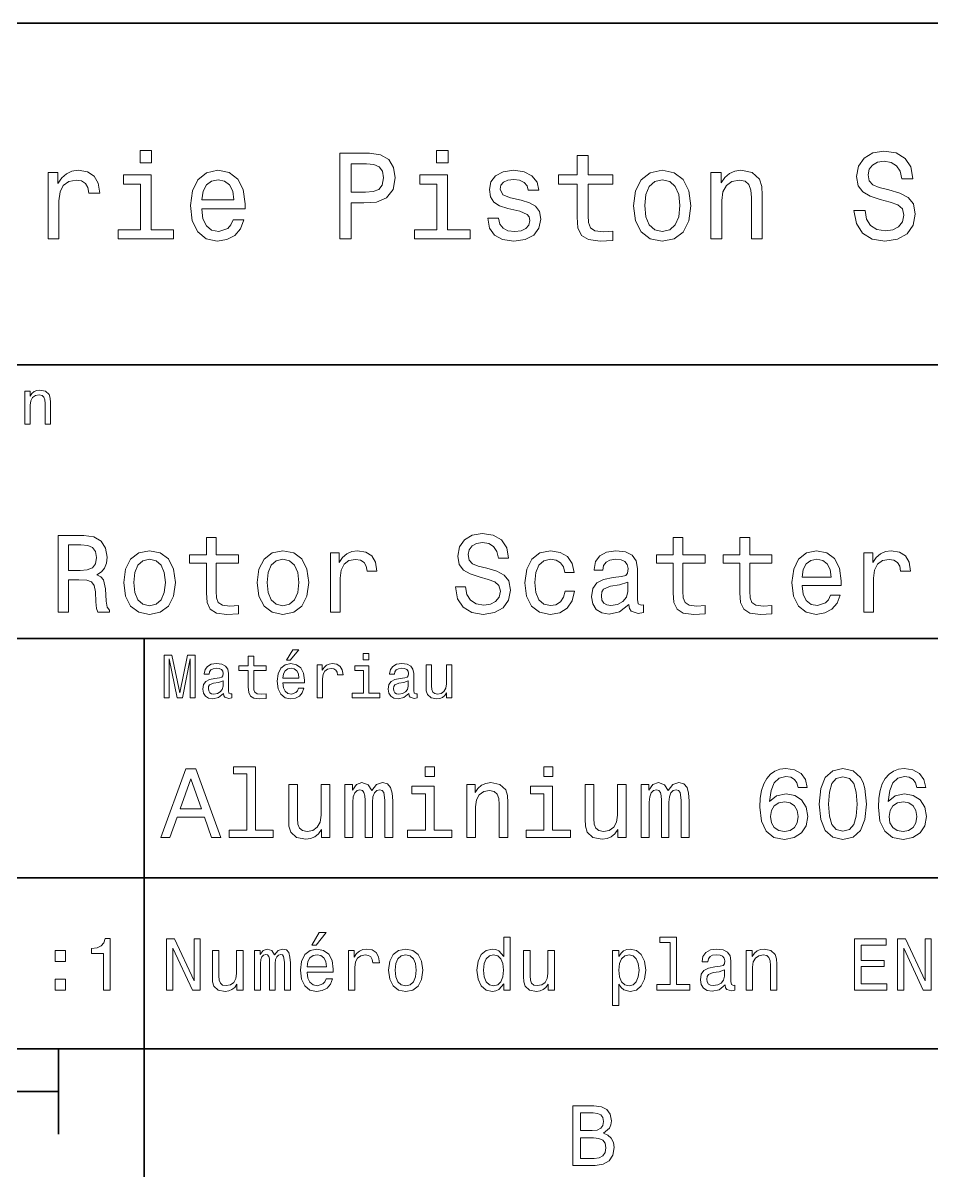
# Model space of a CAD drawing. Extents: x 0 to 420, y 0 to 297.
# Drawn here: x 307.9 to 361.1, y 2.5 to 70 of the extents above; entities that cross this region are included whole.
import ezdxf

# ---------------------------------------------------------------- set-up
doc = ezdxf.new("R2010")
doc.units = 0

msp = doc.modelspace()

# ---------------------------------------------------------------- linework, layer by layer
at = {"color": 7, "lineweight": 35}
for p, q in [((220, 70), (410, 70)), ((285, 50), (410, 50)), ((285, 34), (410, 34)), ((285, 20), (410, 20)), ((10, 10), (410, 10)), ((220, 10), (410, 10)), ((110, 7.5), (310, 7.5))]:
    msp.add_line(p, q, dxfattribs=at)
at = {"color": 7, "lineweight": 35, "ltscale": 0.35}
msp.add_line((315, 20), (315, 34), dxfattribs=at)
at = {"color": 7, "lineweight": 35, "ltscale": 0.25}
msp.add_line((315, 10), (315, 20), dxfattribs=at)
at = {"color": 7, "lineweight": 35, "ltscale": 0.125}
msp.add_line((310, 10), (310, 5), dxfattribs=at)
at = {"color": 7, "lineweight": 35, "ltscale": 0.1875}
msp.add_line((315, 10), (315, 2.5), dxfattribs=at)
at = {"color": 7, "lineweight": 13}
for points in [[(315.439484, 62.554031), (314.76944, 62.554031), (314.76944, 61.833572), (315.439484, 61.833572)], [(326.462524, 57.381123), (327.125366, 57.381123), (327.125366, 59.492073), (327.860229, 59.492073), (328.602295, 59.528095), (329.193085, 59.780258), (329.574921, 60.270172), (329.70462, 60.940201), (329.60376, 61.559795), (329.315552, 62.013687), (328.840057, 62.287464), (328.19165, 62.381123), (326.462524, 62.381123)], [(332.788177, 62.554031), (332.118164, 62.554031), (332.118164, 61.833572), (332.788177, 61.833572)], [(340.353027, 60.579971), (340.353027, 58.64193), (340.39624, 58.015129), (340.597992, 57.582851), (341.001434, 57.330688), (341.685883, 57.244236), (342.43515, 57.280258), (342.43515, 57.827808), (341.887604, 57.78458), (341.390503, 57.842216), (341.123932, 58.022331), (341.008636, 58.324928), (340.98703, 58.75), (340.98703, 60.579971), (342.43515, 60.579971), (342.43515, 61.120316), (340.98703, 61.120316), (340.98703, 62.251438), (340.353027, 62.251438), (340.353027, 61.120316), (339.257935, 61.120316), (339.257935, 60.579971)], [(357.20462, 59.030979), (356.549011, 59.030979), (356.693085, 58.267288), (357.053314, 57.70533), (357.608063, 57.366714), (358.357361, 57.244236), (359.099426, 57.359509), (359.654175, 57.67651), (360.007202, 58.17363), (360.136902, 58.82925), (360.028809, 59.420029), (359.726227, 59.801872), (359.236328, 60.054031), (358.580688, 60.241352), (358.018738, 60.378242), (357.651306, 60.536743), (357.442383, 60.767288), (357.377533, 61.127522), (357.442383, 61.451729), (357.6297, 61.696686), (357.917877, 61.862389), (358.314117, 61.920029), (358.71759, 61.84798), (359.034576, 61.653458), (359.24353, 61.32925), (359.344391, 60.889767), (360, 60.889767), (360, 60.904179), (359.884735, 61.581409), (359.546112, 62.085732), (359.01297, 62.402737), (358.292511, 62.510807), (357.644104, 62.402737), (357.139771, 62.100143), (356.815552, 61.631844), (356.700287, 61.026657), (356.793945, 60.486309), (357.067719, 60.118874), (357.5, 59.873917), (358.09079, 59.6866), (358.674347, 59.520893), (359.113831, 59.362389), (359.380402, 59.131844), (359.47406, 58.757202), (359.387604, 58.375359), (359.164276, 58.087173), (358.825653, 57.907059), (358.386169, 57.849422), (357.896271, 57.928673), (357.521606, 58.159222), (357.283875, 58.533859)], [(328.011536, 61.76873), (328.443787, 61.725502), (328.760803, 61.588615), (328.94812, 61.336452), (329.01297, 60.940201), (328.940918, 60.522331), (328.746399, 60.270172), (328.414978, 60.140488), (327.96109, 60.104465), (327.125366, 60.104465), (327.125366, 61.76873)], [(309.380402, 57.381123), (310.014404, 57.381123), (310.014404, 59.592937), (310.079254, 60.12608), (310.273773, 60.507923), (310.59079, 60.738472), (311.015839, 60.817722), (311.332855, 60.767288), (311.570618, 60.623199), (311.714691, 60.378242), (311.765137, 60.046829), (312.406342, 60.046829), (312.319885, 60.630402), (312.082123, 61.048271), (311.685883, 61.30043), (311.145538, 61.386887), (310.778107, 61.32925), (310.46109, 61.185158), (310.180115, 60.940201), (309.956757, 60.608788), (309.956757, 61.25), (309.380402, 61.25)], [(315.417877, 57.914265), (315.417877, 61.120316), (313.789612, 61.120316), (313.789612, 60.579971), (314.783875, 60.579971), (314.783875, 57.914265), (313.48703, 57.914265), (313.48703, 57.381123), (316.729095, 57.381123), (316.729095, 57.914265)], [(318.371765, 59.131844), (320.907776, 59.131844), (320.914978, 59.427231), (320.799713, 60.255764), (320.482697, 60.875359), (319.978394, 61.25), (319.30835, 61.386887), (318.65274, 61.242794), (318.148407, 60.839336), (317.824219, 60.183716), (317.708923, 59.319164), (317.816986, 58.432995), (318.141205, 57.78458), (318.638336, 57.381123), (319.286743, 57.244236), (319.848694, 57.337894), (320.309784, 57.582851), (320.648407, 57.971901), (320.842926, 58.490631), (320.216125, 58.490631), (320.086456, 58.20245), (319.899139, 57.986309), (319.365997, 57.8134), (318.955322, 57.892651), (318.645538, 58.14481), (318.443787, 58.555473), (318.371765, 59.110229)], [(318.371765, 59.664986), (318.451019, 60.162102), (318.645538, 60.529537), (318.940918, 60.75288), (319.329956, 60.83213), (319.711823, 60.75288), (320.007202, 60.529537), (320.187317, 60.162102), (320.252167, 59.664986)], [(332.766571, 57.914265), (332.766571, 61.120316), (331.138336, 61.120316), (331.138336, 60.579971), (332.132568, 60.579971), (332.132568, 57.914265), (330.835724, 57.914265), (330.835724, 57.381123), (334.07782, 57.381123), (334.07782, 57.914265)], [(337.060516, 59.636166), (336.44812, 59.780258), (335.994232, 59.945965), (335.842926, 60.28458), (335.886169, 60.522331), (336.037476, 60.695244), (336.28241, 60.803314), (336.635437, 60.846542), (336.97406, 60.803314), (337.240631, 60.67363), (337.413544, 60.479107), (337.485596, 60.219738), (338.105194, 60.219738), (338.105194, 60.23415), (337.997131, 60.70245), (337.701721, 61.069885), (337.240631, 61.30043), (336.635437, 61.386887), (336.023041, 61.30043), (335.576355, 61.062679), (335.29538, 60.709652), (335.208923, 60.262966), (335.273773, 59.830688), (335.475494, 59.528095), (335.806915, 59.311958), (336.289612, 59.16066), (336.995667, 58.987751), (337.427948, 58.807636), (337.543213, 58.663544), (337.586456, 58.447407), (337.521606, 58.180836), (337.348694, 57.979107), (337.067719, 57.849422), (336.693085, 57.806194), (336.296814, 57.849422), (336.008636, 58.000721), (335.814117, 58.245674), (335.734863, 58.584293), (335.122467, 58.584293), (335.223328, 58.007923), (335.518738, 57.590057), (335.98703, 57.337894), (336.635437, 57.244236), (337.312683, 57.337894), (337.809814, 57.590057), (338.112396, 57.993515), (338.220459, 58.519451), (338.141205, 58.973343), (337.917877, 59.283138), (337.550415, 59.484871)], [(343.65274, 59.311958), (343.768005, 58.432995), (344.099426, 57.78458), (344.625366, 57.381123), (345.331421, 57.244236), (346.030273, 57.381123), (346.556213, 57.777374), (346.887604, 58.425793), (347.010101, 59.311958), (346.887604, 60.190922), (346.556213, 60.846542), (346.030273, 61.242794), (345.331421, 61.386887), (344.625366, 61.242794), (344.099426, 60.839336), (343.768005, 60.190922)], [(344.301147, 59.319164), (344.365997, 59.967579), (344.567719, 60.435879), (344.891937, 60.72406), (345.331421, 60.824928), (345.763702, 60.72406), (346.087891, 60.443081), (346.289612, 59.967579), (346.361664, 59.319164), (346.289612, 58.663544), (346.087891, 58.188038), (345.763702, 57.899853), (345.331421, 57.806194), (344.891937, 57.899853), (344.567719, 58.188038), (344.365997, 58.663544)], [(348.177246, 57.381123), (348.811249, 57.381123), (348.811249, 59.614552), (348.876099, 60.12608), (349.085022, 60.500717), (349.409241, 60.731266), (349.841492, 60.817722), (350.187317, 60.745674), (350.403473, 60.551151), (350.511536, 60.226944), (350.547546, 59.794666), (350.547546, 57.381123), (351.181549, 57.381123), (351.181549, 59.924351), (351.15274, 60.435879), (351.023071, 60.86095), (350.597992, 61.25), (349.93515, 61.386887), (349.567719, 61.336452), (349.257935, 61.199566), (348.991364, 60.969017), (348.78241, 60.659222), (348.78241, 61.25), (348.177246, 61.25)], [(308.024506, 46.530979), (308.341492, 46.530979), (308.341492, 47.647694), (308.373932, 47.903458), (308.478394, 48.090778), (308.640503, 48.206051), (308.856628, 48.249279), (309.029541, 48.213257), (309.137604, 48.115993), (309.19165, 47.953888), (309.209656, 47.737751), (309.209656, 46.530979), (309.526672, 46.530979), (309.526672, 47.802593), (309.512238, 48.058357), (309.447418, 48.270893), (309.234863, 48.465416), (308.903473, 48.533859), (308.719727, 48.508644), (308.56485, 48.440201), (308.431549, 48.324928), (308.327087, 48.170029), (308.327087, 48.465416), (308.024506, 48.465416)], [(309.971191, 35.530258), (310.574219, 35.530258), (310.574219, 37.430115), (311.190216, 37.430115), (311.644104, 37.41066), (311.929413, 37.319885), (312.085022, 37.105907), (312.149872, 36.723343), (312.182281, 36.139767), (312.221191, 35.757202), (312.299011, 35.530258), (312.979828, 35.530258), (312.979828, 35.653458), (312.830688, 35.835014), (312.778839, 36.172188), (312.733429, 36.898415), (312.623199, 37.4366), (312.47406, 37.605186), (312.240631, 37.728386), (312.5, 37.890488), (312.681549, 38.117435), (312.798279, 38.402737), (312.837189, 38.746395), (312.746399, 39.291065), (312.48703, 39.699566), (312.059082, 39.945965), (311.475525, 40.030258), (309.971191, 40.030258)], [(318.646973, 38.409222), (318.646973, 36.664986), (318.685883, 36.100864), (318.867432, 35.711815), (319.23056, 35.484871), (319.846558, 35.407059), (320.520905, 35.43948), (320.520905, 35.932274), (320.028107, 35.893372), (319.580688, 35.945244), (319.34079, 36.107349), (319.23703, 36.379681), (319.21759, 36.762245), (319.21759, 38.409222), (320.520905, 38.409222), (320.520905, 38.895531), (319.21759, 38.895531), (319.21759, 39.913544), (318.646973, 39.913544), (318.646973, 38.895531), (317.661377, 38.895531), (317.661377, 38.409222)], [(333.813416, 37.015129), (333.223358, 37.015129), (333.353027, 36.327808), (333.677246, 35.822044), (334.176514, 35.517288), (334.850861, 35.407059), (335.518738, 35.510807), (336.018005, 35.796108), (336.335754, 36.243515), (336.452454, 36.833572), (336.355194, 37.365273), (336.082855, 37.708931), (335.641937, 37.935879), (335.05188, 38.104465), (334.546112, 38.227665), (334.215424, 38.370316), (334.027374, 38.577808), (333.969025, 38.902016), (334.027374, 39.193802), (334.195984, 39.414265), (334.455322, 39.5634), (334.811951, 39.615273), (335.175079, 39.55043), (335.460388, 39.375359), (335.648407, 39.083572), (335.739197, 38.688038), (336.329254, 38.688038), (336.329254, 38.701008), (336.225525, 39.310516), (335.920746, 39.764408), (335.440918, 40.049709), (334.792511, 40.146973), (334.208954, 40.049709), (333.755035, 39.777374), (333.463257, 39.355907), (333.359528, 38.811237), (333.443817, 38.324928), (333.690216, 37.994236), (334.079254, 37.773773), (334.610962, 37.605186), (335.136169, 37.456051), (335.531708, 37.3134), (335.771606, 37.105907), (335.855927, 36.76873), (335.778107, 36.425072), (335.577087, 36.165707), (335.272339, 36.003601), (334.876801, 35.951729), (334.435883, 36.023052), (334.098694, 36.230545), (333.884735, 36.567722)], [(345.971191, 38.409222), (345.971191, 36.664986), (346.010101, 36.100864), (346.19165, 35.711815), (346.554749, 35.484871), (347.170746, 35.407059), (347.845093, 35.43948), (347.845093, 35.932274), (347.352295, 35.893372), (346.904907, 35.945244), (346.664978, 36.107349), (346.561249, 36.379681), (346.541779, 36.762245), (346.541779, 38.409222), (347.845093, 38.409222), (347.845093, 38.895531), (346.541779, 38.895531), (346.541779, 39.913544), (345.971191, 39.913544), (345.971191, 38.895531), (344.985596, 38.895531), (344.985596, 38.409222)], [(349.874634, 38.409222), (349.874634, 36.664986), (349.913544, 36.100864), (350.095093, 35.711815), (350.458221, 35.484871), (351.074219, 35.407059), (351.748566, 35.43948), (351.748566, 35.932274), (351.255768, 35.893372), (350.80835, 35.945244), (350.568451, 36.107349), (350.464691, 36.379681), (350.445251, 36.762245), (350.445251, 38.409222), (351.748566, 38.409222), (351.748566, 38.895531), (350.445251, 38.895531), (350.445251, 39.913544), (349.874634, 39.913544), (349.874634, 38.895531), (348.889038, 38.895531), (348.889038, 38.409222)], [(311.306915, 39.479107), (311.702454, 39.440201), (311.981262, 39.317001), (312.156342, 39.090057), (312.214691, 38.733429), (312.149872, 38.357346), (311.974792, 38.130402), (311.676514, 38.013687), (311.268005, 37.981266), (310.574219, 37.981266), (310.574219, 39.479107)], [(313.809814, 37.268009), (313.913544, 36.476944), (314.211823, 35.893372), (314.68515, 35.530258), (315.320618, 35.407059), (315.949585, 35.530258), (316.422913, 35.886887), (316.721191, 36.470459), (316.831421, 37.268009), (316.721191, 38.059078), (316.422913, 38.649136), (315.949585, 39.005764), (315.320618, 39.135445), (314.68515, 39.005764), (314.211823, 38.642651), (313.913544, 38.059078)], [(314.393372, 37.274494), (314.451721, 37.858067), (314.633301, 38.279537), (314.925079, 38.538902), (315.320618, 38.629681), (315.709656, 38.538902), (316.001434, 38.286022), (316.183014, 37.858067), (316.247833, 37.274494), (316.183014, 36.684437), (316.001434, 36.256481), (315.709656, 35.997116), (315.320618, 35.912823), (314.925079, 35.997116), (314.633301, 36.256481), (314.451721, 36.684437)], [(321.61673, 37.268009), (321.720459, 36.476944), (322.018738, 35.893372), (322.492065, 35.530258), (323.127533, 35.407059), (323.7565, 35.530258), (324.229828, 35.886887), (324.528107, 36.470459), (324.638336, 37.268009), (324.528107, 38.059078), (324.229828, 38.649136), (323.7565, 39.005764), (323.127533, 39.135445), (322.492065, 39.005764), (322.018738, 38.642651), (321.720459, 38.059078)], [(322.200287, 37.274494), (322.258667, 37.858067), (322.440216, 38.279537), (322.731995, 38.538902), (323.127533, 38.629681), (323.516571, 38.538902), (323.80835, 38.286022), (323.989929, 37.858067), (324.054749, 37.274494), (323.989929, 36.684437), (323.80835, 36.256481), (323.516571, 35.997116), (323.127533, 35.912823), (322.731995, 35.997116), (322.440216, 36.256481), (322.258667, 36.684437)], [(325.90274, 35.530258), (326.473358, 35.530258), (326.473358, 37.520893), (326.531708, 38.000721), (326.706787, 38.344379), (326.992065, 38.551872), (327.374634, 38.623199), (327.659943, 38.577808), (327.873932, 38.448124), (328.003601, 38.227665), (328.049011, 37.929394), (328.626099, 37.929394), (328.548279, 38.454609), (328.33429, 38.830692), (327.977661, 39.057636), (327.491364, 39.135445), (327.160675, 39.083572), (326.875366, 38.953888), (326.622498, 38.733429), (326.421478, 38.435158), (326.421478, 39.012245), (325.90274, 39.012245)], [(339.61673, 37.858067), (340.180847, 37.858067), (340.064117, 38.376801), (339.785309, 38.785301), (339.350861, 39.038185), (338.786743, 39.135445), (338.164276, 39.005764), (337.690918, 38.642651), (337.39267, 38.052593), (337.28891, 37.261528), (337.386169, 36.476944), (337.677948, 35.893372), (338.138336, 35.530258), (338.767303, 35.407059), (339.324921, 35.504322), (339.759369, 35.776657), (340.057648, 36.204609), (340.187317, 36.775215), (339.64267, 36.775215), (339.54541, 36.412102), (339.363831, 36.139767), (339.104462, 35.97118), (338.786743, 35.919308), (338.391205, 36.003601), (338.105927, 36.262966), (337.930847, 36.684437), (337.872498, 37.280979), (337.930847, 37.864552), (338.112396, 38.286022), (338.404175, 38.545387), (338.786743, 38.636166), (339.123932, 38.577808), (339.376801, 38.428673), (339.54541, 38.182274)], [(343.371033, 35.98415), (343.371033, 35.964695), (343.403473, 35.744236), (343.500732, 35.588615), (343.909241, 35.465416), (344.226959, 35.517288), (344.226959, 35.958214), (344.09079, 35.938759), (343.909241, 36.023052), (343.876801, 36.282421), (343.876801, 38.085014), (343.799011, 38.545387), (343.572052, 38.869595), (343.176514, 39.064121), (342.618896, 39.135445), (342.074219, 39.057636), (341.67218, 38.837173), (341.419312, 38.493515), (341.335022, 38.039623), (341.335022, 38.000721), (341.84726, 38.000721), (341.892639, 38.273052), (342.035309, 38.467579), (342.268738, 38.584293), (342.599426, 38.629681), (342.917145, 38.59726), (343.144104, 38.5), (343.280273, 38.331409), (343.325653, 38.09798), (343.299713, 37.825645), (343.195984, 37.68948), (342.936615, 37.624638), (342.450287, 37.572765), (341.892639, 37.456051), (341.497131, 37.248558), (341.263702, 36.924351), (341.192383, 36.444523), (341.257202, 36.016571), (341.458221, 35.698845), (341.78241, 35.497837), (342.229828, 35.426514), (342.832855, 35.562679)], [(353.512268, 37.105907), (355.794678, 37.105907), (355.801147, 37.371758), (355.697418, 38.117435), (355.412109, 38.675072), (354.958221, 39.012245), (354.355194, 39.135445), (353.765137, 39.005764), (353.311249, 38.642651), (353.01947, 38.052593), (352.91571, 37.274494), (353.01297, 36.476944), (353.304749, 35.893372), (353.752167, 35.530258), (354.335754, 35.407059), (354.841492, 35.491352), (355.2565, 35.711815), (355.561249, 36.061958), (355.736328, 36.528816), (355.17218, 36.528816), (355.055481, 36.269451), (354.886902, 36.074928), (354.407074, 35.919308), (354.037476, 35.990631), (353.758636, 36.217579), (353.577087, 36.587173), (353.512268, 37.086452)], [(353.512268, 37.585735), (353.583588, 38.033138), (353.758636, 38.363831), (354.024506, 38.564842), (354.374634, 38.636166), (354.718292, 38.564842), (354.984161, 38.363831), (355.14624, 38.033138), (355.20462, 37.585735)], [(357.130402, 35.530258), (357.701019, 35.530258), (357.701019, 37.520893), (357.759369, 38.000721), (357.934448, 38.344379), (358.219727, 38.551872), (358.602295, 38.623199), (358.887604, 38.577808), (359.101593, 38.448124), (359.231262, 38.227665), (359.276672, 37.929394), (359.85376, 37.929394), (359.77594, 38.454609), (359.561951, 38.830692), (359.205322, 39.057636), (358.719025, 39.135445), (358.388336, 39.083572), (358.103027, 38.953888), (357.850159, 38.733429), (357.649139, 38.435158), (357.649139, 39.012245), (357.130402, 39.012245)], [(343.306213, 36.749279), (343.228394, 36.412102), (343.020905, 36.152737), (342.709656, 35.98415), (342.327087, 35.925793), (342.080688, 35.958214), (341.90564, 36.061958), (341.79541, 36.243515), (341.76297, 36.496395), (341.78891, 36.723343), (341.892639, 36.885445), (342.307648, 37.067001), (342.832855, 37.14481), (343.306213, 37.30043)], [(323.341492, 32.728386), (323.554047, 32.728386), (324.054749, 33.340778), (323.701721, 33.340778)], [(328.161377, 33.117435), (327.826355, 33.117435), (327.826355, 32.757202), (328.161377, 32.757202)], [(316.183716, 30.530979), (316.46109, 30.530979), (316.46109, 32.80043), (316.929382, 30.530979), (317.239197, 30.530979), (317.703888, 32.80043), (317.703888, 30.530979), (317.984863, 30.530979), (317.984863, 33.030979), (317.54538, 33.030979), (317.08429, 30.826368), (316.626801, 33.030979), (316.183716, 33.030979)], [(319.656342, 30.78314), (319.656342, 30.772333), (319.674347, 30.649855), (319.728394, 30.5634), (319.955322, 30.494957), (320.131836, 30.523775), (320.131836, 30.768732), (320.056183, 30.757925), (319.955322, 30.804754), (319.937317, 30.948847), (319.937317, 31.950287), (319.894104, 32.206051), (319.768005, 32.386166), (319.548279, 32.494236), (319.238464, 32.533859), (318.935883, 32.490635), (318.712524, 32.368156), (318.572052, 32.177231), (318.525208, 31.925072), (318.525208, 31.903458), (318.809784, 31.903458), (318.835022, 32.054756), (318.914276, 32.162823), (319.043945, 32.227665), (319.227661, 32.25288), (319.404175, 32.234871), (319.530273, 32.180836), (319.605896, 32.087173), (319.631134, 31.957493), (319.61673, 31.806194), (319.559082, 31.730547), (319.414978, 31.694523), (319.144806, 31.665705), (318.835022, 31.600864), (318.615265, 31.48559), (318.485596, 31.305475), (318.445953, 31.038904), (318.481995, 30.801151), (318.593658, 30.62464), (318.773773, 30.512968), (319.022339, 30.473343), (319.357361, 30.54899)], [(321.100861, 32.130402), (321.100861, 31.161383), (321.122467, 30.847982), (321.223328, 30.631844), (321.425079, 30.505762), (321.767303, 30.462536), (322.141937, 30.480547), (322.141937, 30.754322), (321.868164, 30.732708), (321.619598, 30.761526), (321.486298, 30.851583), (321.42868, 31.002882), (321.417877, 31.215418), (321.417877, 32.130402), (322.141937, 32.130402), (322.141937, 32.400574), (321.417877, 32.400574), (321.417877, 32.966137), (321.100861, 32.966137), (321.100861, 32.400574), (320.553314, 32.400574), (320.553314, 32.130402)], [(323.121765, 31.40634), (324.389771, 31.40634), (324.393372, 31.554033), (324.335724, 31.9683), (324.177246, 32.278099), (323.925079, 32.465416), (323.590057, 32.533859), (323.262238, 32.461815), (323.010101, 32.260086), (322.847992, 31.932276), (322.790344, 31.5), (322.844391, 31.056915), (323.00647, 30.732708), (323.255035, 30.530979), (323.579254, 30.462536), (323.860229, 30.509365), (324.09079, 30.631844), (324.260101, 30.826368), (324.357361, 31.085733), (324.043945, 31.085733), (323.979095, 30.941643), (323.885437, 30.833572), (323.618866, 30.747118), (323.413544, 30.786743), (323.258636, 30.912823), (323.157776, 31.118155), (323.121765, 31.395533)], [(325.131836, 30.530979), (325.448853, 30.530979), (325.448853, 31.636887), (325.481262, 31.903458), (325.578522, 32.094379), (325.73703, 32.209652), (325.949554, 32.249279), (326.108063, 32.224064), (326.226959, 32.152016), (326.298981, 32.029537), (326.324219, 31.863832), (326.644806, 31.863832), (326.601593, 32.155621), (326.482697, 32.364552), (326.284576, 32.490635), (326.014404, 32.533859), (325.830688, 32.505043), (325.67218, 32.432995), (325.531708, 32.310516), (325.420044, 32.144814), (325.420044, 32.465416), (325.131836, 32.465416)], [(328.150574, 30.79755), (328.150574, 32.400574), (327.336456, 32.400574), (327.336456, 32.130402), (327.833588, 32.130402), (327.833588, 30.79755), (327.18515, 30.79755), (327.18515, 30.530979), (328.806183, 30.530979), (328.806183, 30.79755)], [(330.499268, 30.78314), (330.499268, 30.772333), (330.517303, 30.649855), (330.57132, 30.5634), (330.798279, 30.494957), (330.974792, 30.523775), (330.974792, 30.768732), (330.899139, 30.757925), (330.798279, 30.804754), (330.780273, 30.948847), (330.780273, 31.950287), (330.73703, 32.206051), (330.610962, 32.386166), (330.391205, 32.494236), (330.081421, 32.533859), (329.778809, 32.490635), (329.555481, 32.368156), (329.414978, 32.177231), (329.368164, 31.925072), (329.368164, 31.903458), (329.65274, 31.903458), (329.677948, 32.054756), (329.757202, 32.162823), (329.886902, 32.227665), (330.070618, 32.25288), (330.247131, 32.234871), (330.373199, 32.180836), (330.448853, 32.087173), (330.47406, 31.957493), (330.459656, 31.806194), (330.402008, 31.730547), (330.257935, 31.694523), (329.987762, 31.665705), (329.677948, 31.600864), (329.458221, 31.48559), (329.328522, 31.305475), (329.28891, 31.038904), (329.324921, 30.801151), (329.436584, 30.62464), (329.616699, 30.512968), (329.865265, 30.473343), (330.200287, 30.54899)], [(333.010071, 32.465416), (332.693085, 32.465416), (332.693085, 31.348703), (332.657074, 31.089336), (332.552582, 30.902016), (332.390503, 30.786743), (332.177948, 30.750719), (332.008636, 30.779539), (331.900574, 30.865993), (331.839325, 31.013687), (331.824921, 31.222622), (331.824921, 32.465416), (331.507935, 32.465416), (331.507935, 31.193804), (331.518738, 30.93804), (331.587189, 30.725504), (331.796112, 30.530979), (332.131134, 30.462536), (332.311249, 30.487751), (332.466125, 30.552593), (332.599426, 30.664265), (332.707489, 30.826368), (332.707489, 30.530979), (333.010071, 30.530979)], [(323.121765, 31.672911), (323.161377, 31.921469), (323.258636, 32.105186), (323.406342, 32.216858), (323.600861, 32.256485), (323.791779, 32.216858), (323.939484, 32.105186), (324.029541, 31.921469), (324.061951, 31.672911)], [(319.620331, 31.208212), (319.577087, 31.020893), (319.461823, 30.876801), (319.28891, 30.78314), (319.076355, 30.750719), (318.939484, 30.768732), (318.842224, 30.826368), (318.780975, 30.927233), (318.76297, 31.067722), (318.777374, 31.193804), (318.835022, 31.283861), (319.065552, 31.384726), (319.357361, 31.427954), (319.620331, 31.514408)], [(330.463257, 31.208212), (330.420044, 31.020893), (330.304749, 30.876801), (330.131836, 30.78314), (329.919312, 30.750719), (329.78241, 30.768732), (329.68515, 30.826368), (329.623932, 30.927233), (329.605896, 31.067722), (329.620331, 31.193804), (329.677948, 31.283861), (329.908508, 31.384726), (330.200287, 31.427954), (330.463257, 31.514408)], [(315.982697, 22.360231), (316.51297, 22.360231), (316.933716, 23.536024), (318.530273, 23.536024), (318.951019, 22.360231), (319.492798, 22.360231), (318.028809, 26.365995), (317.440918, 26.365995)], [(321.020172, 26.072046), (321.020172, 22.786745), (319.976959, 22.786745), (319.976959, 22.360231), (322.56485, 22.360231), (322.56485, 22.786745), (321.527374, 22.786745), (321.527374, 26.49856), (320.224792, 26.49856), (320.224792, 26.072046)], [(331.988464, 26.49856), (331.452454, 26.49856), (331.452454, 25.922192), (331.988464, 25.922192)], [(338.927948, 26.49856), (338.391937, 26.49856), (338.391937, 25.922192), (338.927948, 25.922192)], [(353.815552, 25.282421), (353.706055, 25.749281), (353.452454, 26.095102), (353.060516, 26.314121), (352.553314, 26.38905), (352.213257, 26.348703), (351.919312, 26.239193), (351.659943, 26.06052), (351.440918, 25.806917), (351.268005, 25.489914), (351.141205, 25.103746), (351.060516, 24.648417), (351.037476, 24.135448), (351.129669, 23.317003), (351.412109, 22.723343), (351.867432, 22.365995), (352.489899, 22.244957), (353.048981, 22.348703), (353.475494, 22.619596), (353.752167, 23.04611), (353.850128, 23.587896), (353.752167, 24.135448), (353.48703, 24.556196), (353.07782, 24.821327), (352.570618, 24.913546), (352.023041, 24.798271), (351.613831, 24.469742), (351.700287, 25.103746), (351.884735, 25.559078), (352.167145, 25.829971), (352.559082, 25.922192), (352.84726, 25.876081), (353.066284, 25.755043), (353.210388, 25.553314), (353.285309, 25.282421)], [(354.51297, 24.314121), (354.599426, 23.409224), (354.8703, 22.763689), (355.302582, 22.371759), (355.902008, 22.244957), (356.495667, 22.371759), (356.927948, 22.763689), (357.193085, 23.409224), (357.285309, 24.314121), (357.193085, 25.213257), (357.083557, 25.570606), (356.927948, 25.864553), (356.495667, 26.256485), (355.902008, 26.38905), (355.302582, 26.256485), (354.8703, 25.858791), (354.599426, 25.213257)], [(360.755035, 25.282421), (360.645538, 25.749281), (360.391937, 26.095102), (360, 26.314121), (359.492798, 26.38905), (359.15274, 26.348703), (358.858795, 26.239193), (358.599426, 26.06052), (358.380402, 25.806917), (358.207489, 25.489914), (358.080688, 25.103746), (358, 24.648417), (357.976929, 24.135448), (358.069153, 23.317003), (358.351593, 22.723343), (358.806915, 22.365995), (359.429382, 22.244957), (359.988464, 22.348703), (360.414978, 22.619596), (360.69165, 23.04611), (360.789612, 23.587896), (360.69165, 24.135448), (360.426514, 24.556196), (360.017273, 24.821327), (359.510071, 24.913546), (358.962524, 24.798271), (358.553314, 24.469742), (358.639771, 25.103746), (358.824219, 25.559078), (359.106628, 25.829971), (359.498566, 25.922192), (359.786743, 25.876081), (360.005768, 25.755043), (360.149841, 25.553314), (360.224792, 25.282421)], [(317.118164, 24.025938), (317.734863, 25.789627), (318.351593, 24.025938)], [(355.066284, 24.314121), (355.112396, 25.011528), (355.25647, 25.51297), (355.515839, 25.806917), (355.902008, 25.910664), (356.28241, 25.806917), (356.541779, 25.51297), (356.685883, 25.011528), (356.731995, 24.314121), (356.685883, 23.610952), (356.541779, 23.10951), (356.28241, 22.815563), (355.902008, 22.717581), (355.515839, 22.815563), (355.25647, 23.10951), (355.112396, 23.610952)], [(325.867432, 25.455332), (325.360229, 25.455332), (325.360229, 23.668589), (325.302582, 23.253603), (325.135437, 22.953892), (324.876068, 22.769453), (324.536011, 22.711817), (324.265137, 22.757925), (324.092224, 22.896254), (323.994232, 23.132566), (323.971191, 23.46686), (323.971191, 25.455332), (323.463989, 25.455332), (323.463989, 23.42075), (323.481262, 23.011528), (323.59079, 22.671471), (323.925079, 22.360231), (324.46109, 22.250721), (324.749268, 22.291067), (324.997131, 22.394814), (325.210388, 22.573488), (325.383301, 22.832853), (325.383301, 22.360231), (325.867432, 22.360231)], [(326.749268, 22.360231), (327.216125, 22.360231), (327.216125, 24.429396), (327.244965, 24.740635), (327.331421, 24.965418), (327.463989, 25.097984), (327.636902, 25.149857), (327.775208, 25.103746), (327.867432, 24.988474), (327.913544, 24.792507), (327.930847, 24.533142), (327.930847, 22.360231), (328.368866, 22.360231), (328.368866, 24.429396), (328.397705, 24.734871), (328.484161, 24.959656), (328.622467, 25.097984), (328.79538, 25.149857), (328.933716, 25.103746), (329.02594, 24.988474), (329.083588, 24.533142), (329.083588, 22.360231), (329.550446, 22.360231), (329.550446, 24.49856), (329.521606, 24.942364), (329.429382, 25.282421), (329.244965, 25.489914), (328.945251, 25.564842), (328.593658, 25.449568), (328.322754, 25.115274), (328.109497, 25.443806), (327.752167, 25.564842), (327.423645, 25.449568), (327.198853, 25.126802), (327.198853, 25.455332), (326.749268, 25.455332)], [(331.971191, 22.786745), (331.971191, 25.351585), (330.668579, 25.351585), (330.668579, 24.91931), (331.463989, 24.91931), (331.463989, 22.786745), (330.426514, 22.786745), (330.426514, 22.360231), (333.020172, 22.360231), (333.020172, 22.786745)], [(333.890503, 22.360231), (334.397705, 22.360231), (334.397705, 24.146975), (334.449554, 24.556196), (334.616699, 24.855909), (334.876068, 25.040346), (335.221893, 25.10951), (335.498566, 25.051874), (335.671478, 24.896254), (335.757935, 24.636889), (335.786743, 24.291067), (335.786743, 22.360231), (336.293945, 22.360231), (336.293945, 24.394814), (336.270905, 24.804035), (336.167145, 25.144093), (335.827087, 25.455332), (335.296814, 25.564842), (335.002869, 25.524496), (334.755035, 25.414986), (334.541779, 25.230549), (334.374634, 24.98271), (334.374634, 25.455332), (333.890503, 25.455332)], [(338.910675, 22.786745), (338.910675, 25.351585), (337.608063, 25.351585), (337.608063, 24.91931), (338.403442, 24.91931), (338.403442, 22.786745), (337.365997, 22.786745), (337.365997, 22.360231), (339.959656, 22.360231), (339.959656, 22.786745)], [(343.216125, 25.455332), (342.708923, 25.455332), (342.708923, 23.668589), (342.651306, 23.253603), (342.484161, 22.953892), (342.224792, 22.769453), (341.884735, 22.711817), (341.613831, 22.757925), (341.440918, 22.896254), (341.342926, 23.132566), (341.319885, 23.46686), (341.319885, 25.455332), (340.812683, 25.455332), (340.812683, 23.42075), (340.829956, 23.011528), (340.939484, 22.671471), (341.273773, 22.360231), (341.809784, 22.250721), (342.097992, 22.291067), (342.345825, 22.394814), (342.559082, 22.573488), (342.731995, 22.832853), (342.731995, 22.360231), (343.216125, 22.360231)], [(344.097992, 22.360231), (344.56485, 22.360231), (344.56485, 24.429396), (344.593658, 24.740635), (344.680115, 24.965418), (344.812683, 25.097984), (344.985596, 25.149857), (345.123901, 25.103746), (345.216125, 24.988474), (345.262238, 24.792507), (345.279541, 24.533142), (345.279541, 22.360231), (345.71759, 22.360231), (345.71759, 24.429396), (345.746399, 24.734871), (345.832855, 24.959656), (345.971191, 25.097984), (346.144104, 25.149857), (346.28241, 25.103746), (346.374634, 24.988474), (346.432281, 24.533142), (346.432281, 22.360231), (346.899139, 22.360231), (346.899139, 24.49856), (346.8703, 24.942364), (346.778107, 25.282421), (346.593658, 25.489914), (346.293945, 25.564842), (345.942352, 25.449568), (345.671478, 25.115274), (345.458221, 25.443806), (345.100861, 25.564842), (344.772339, 25.449568), (344.547546, 25.126802), (344.547546, 25.455332), (344.097992, 25.455332)], [(353.291077, 23.582134), (353.227661, 23.219021), (353.066284, 22.942364), (352.806915, 22.757925), (352.484131, 22.700289), (352.144104, 22.757925), (351.884735, 22.9366), (351.71759, 23.213257), (351.66571, 23.57637), (351.723328, 23.933718), (351.884735, 24.204613), (352.149841, 24.377522), (352.507202, 24.440924), (352.818451, 24.377522), (353.066284, 24.210375), (353.227661, 23.939482)], [(360.23053, 23.582134), (360.167145, 23.219021), (360.005768, 22.942364), (359.746399, 22.757925), (359.423645, 22.700289), (359.083557, 22.757925), (358.824219, 22.9366), (358.657043, 23.213257), (358.605194, 23.57637), (358.662811, 23.933718), (358.824219, 24.204613), (359.089325, 24.377522), (359.446686, 24.440924), (359.757935, 24.377522), (360.005768, 24.210375), (360.167145, 23.939482)], [(312.621033, 13.428675), (313.014404, 13.428675), (313.014404, 16.450289), (312.720459, 16.450289), (312.642639, 16.1866), (312.48703, 16.009367), (312.249268, 15.905621), (311.920746, 15.871038), (311.920746, 15.564121), (312.621033, 15.564121)], [(316.315552, 13.428675), (316.674347, 13.428675), (316.674347, 15.888329), (317.824219, 13.428675), (318.286743, 13.428675), (318.286743, 16.428675), (317.923645, 16.428675), (317.923645, 13.969021), (316.786743, 16.428675), (316.315552, 16.428675)], [(324.809814, 16.065563), (325.06485, 16.065563), (325.66571, 16.800432), (325.242065, 16.800432)], [(336.048981, 13.787464), (336.048981, 13.428675), (336.429382, 13.428675), (336.429382, 16.532421), (336.053314, 16.532421), (336.053314, 15.395534), (335.763702, 15.724064), (335.586456, 15.801874), (335.383301, 15.832133), (335.015839, 15.745678), (334.73056, 15.503603), (334.544678, 15.114553), (334.479828, 14.591499), (334.544678, 14.068444), (334.73056, 13.675073), (335.015839, 13.428675), (335.383301, 13.346542), (335.586456, 13.376801), (335.768005, 13.454611)], [(345.788177, 16.212536), (345.788177, 13.748559), (345.005768, 13.748559), (345.005768, 13.428675), (346.946686, 13.428675), (346.946686, 13.748559), (346.168579, 13.748559), (346.168579, 16.532421), (345.19165, 16.532421), (345.19165, 16.212536)], [(356.574921, 13.428675), (358.476929, 13.428675), (358.476929, 13.791787), (356.972626, 13.791787), (356.972626, 14.807637), (358.312683, 14.807637), (358.312683, 15.166427), (356.972626, 15.166427), (356.972626, 16.065563), (358.442352, 16.065563), (358.442352, 16.428675), (356.574921, 16.428675)], [(359.099426, 13.428675), (359.458221, 13.428675), (359.458221, 15.888329), (360.608063, 13.428675), (361.070587, 13.428675), (361.070587, 16.428675), (360.707489, 16.428675), (360.707489, 13.969021), (359.570587, 16.428675), (359.099426, 16.428675)], [(309.798279, 15.105908), (310.394806, 15.105908), (310.394806, 15.75), (309.798279, 15.75)], [(320.798279, 15.75), (320.417877, 15.75), (320.417877, 14.409943), (320.374634, 14.098703), (320.249268, 13.873919), (320.054749, 13.735591), (319.799713, 13.692364), (319.596527, 13.726946), (319.466858, 13.830692), (319.393372, 14.007925), (319.376068, 14.258646), (319.376068, 15.75), (318.995667, 15.75), (318.995667, 14.224064), (319.008636, 13.917148), (319.09079, 13.662104), (319.341492, 13.428675), (319.74353, 13.346542), (319.959656, 13.376801), (320.145538, 13.454611), (320.305481, 13.588617), (320.43515, 13.783141), (320.43515, 13.428675), (320.798279, 13.428675)], [(321.459656, 13.428675), (321.809784, 13.428675), (321.809784, 14.980548), (321.831421, 15.213978), (321.89624, 15.382565), (321.995667, 15.481989), (322.125366, 15.520894), (322.229095, 15.486312), (322.298279, 15.399857), (322.332855, 15.252882), (322.345825, 15.058358), (322.345825, 13.428675), (322.674347, 13.428675), (322.674347, 14.980548), (322.695953, 15.209655), (322.760803, 15.378242), (322.864563, 15.481989), (322.994232, 15.520894), (323.097992, 15.486312), (323.167145, 15.399857), (323.210388, 15.058358), (323.210388, 13.428675), (323.560516, 13.428675), (323.560516, 15.032421), (323.53891, 15.365274), (323.469727, 15.620317), (323.331421, 15.775937), (323.106628, 15.832133), (322.842926, 15.745678), (322.639771, 15.494957), (322.479828, 15.741355), (322.211823, 15.832133), (321.965424, 15.745678), (321.796844, 15.503603), (321.796844, 15.75), (321.459656, 15.75)], [(324.546112, 14.479107), (326.067719, 14.479107), (326.072052, 14.656341), (326.002869, 15.153459), (325.812683, 15.525217), (325.510101, 15.75), (325.108063, 15.832133), (324.714691, 15.745678), (324.412109, 15.503603), (324.21759, 15.110231), (324.148407, 14.591499), (324.213257, 14.059798), (324.407776, 13.67075), (324.706055, 13.428675), (325.095093, 13.346542), (325.432281, 13.402739), (325.708923, 13.549712), (325.912109, 13.783141), (326.028809, 14.09438), (325.65274, 14.09438), (325.574921, 13.92147), (325.462524, 13.791787), (325.142639, 13.688041), (324.89624, 13.735591), (324.710388, 13.886888), (324.589325, 14.133286), (324.546112, 14.466139)], [(326.958221, 13.428675), (327.338623, 13.428675), (327.338623, 14.755764), (327.377533, 15.075649), (327.494232, 15.304755), (327.684448, 15.443084), (327.939484, 15.490635), (328.129669, 15.460375), (328.272339, 15.373919), (328.358795, 15.226946), (328.389038, 15.028098), (328.773773, 15.028098), (328.721893, 15.378242), (328.579254, 15.628963), (328.341492, 15.78026), (328.017303, 15.832133), (327.796844, 15.797551), (327.606628, 15.711096), (327.438049, 15.564121), (327.304047, 15.365274), (327.304047, 15.75), (326.958221, 15.75)], [(329.305481, 14.587176), (329.374634, 14.059798), (329.573486, 13.67075), (329.889038, 13.428675), (330.312683, 13.346542), (330.731995, 13.428675), (331.047546, 13.666427), (331.246399, 14.055476), (331.319885, 14.587176), (331.246399, 15.114553), (331.047546, 15.507925), (330.731995, 15.745678), (330.312683, 15.832133), (329.889038, 15.745678), (329.573486, 15.503603), (329.374634, 15.114553)], [(339.014404, 15.75), (338.634003, 15.75), (338.634003, 14.409943), (338.59079, 14.098703), (338.465424, 13.873919), (338.270905, 13.735591), (338.015839, 13.692364), (337.812683, 13.726946), (337.682983, 13.830692), (337.609497, 14.007925), (337.592224, 14.258646), (337.592224, 15.75), (337.211823, 15.75), (337.211823, 14.224064), (337.224792, 13.917148), (337.306915, 13.662104), (337.557648, 13.428675), (337.959656, 13.346542), (338.175781, 13.376801), (338.361664, 13.454611), (338.521606, 13.588617), (338.651306, 13.783141), (338.651306, 13.428675), (339.014404, 13.428675)], [(342.788177, 15.391211), (342.788177, 15.75), (342.407776, 15.75), (342.407776, 12.529539), (342.788177, 12.529539), (342.788177, 13.783141), (342.92218, 13.579971), (343.073486, 13.445966), (343.453888, 13.346542), (343.817017, 13.428675), (344.102295, 13.675073), (344.288177, 14.064121), (344.357361, 14.591499), (344.288177, 15.114553), (344.102295, 15.503603), (343.817017, 15.745678), (343.453888, 15.832133), (343.246399, 15.806196), (343.069153, 15.724064), (342.917877, 15.585735)], [(349.01297, 13.731268), (349.01297, 13.7183), (349.034576, 13.571326), (349.099426, 13.46758), (349.371765, 13.385448), (349.583588, 13.42003), (349.583588, 13.713977), (349.492798, 13.701009), (349.371765, 13.757205), (349.350159, 13.930116), (349.350159, 15.131845), (349.298279, 15.438761), (349.146973, 15.6549), (348.883301, 15.784582), (348.511536, 15.832133), (348.148407, 15.78026), (347.880402, 15.633286), (347.711823, 15.404179), (347.65564, 15.101585), (347.65564, 15.075649), (347.997131, 15.075649), (348.027374, 15.257205), (348.122498, 15.386889), (348.278107, 15.464698), (348.498566, 15.494957), (348.710388, 15.473343), (348.861664, 15.408502), (348.952454, 15.29611), (348.982727, 15.140491), (348.965424, 14.958934), (348.896271, 14.868156), (348.723358, 14.824928), (348.399139, 14.790346), (348.027374, 14.712537), (347.763702, 14.574208), (347.608063, 14.358069), (347.560516, 14.038185), (347.60376, 13.752882), (347.737762, 13.541066), (347.953888, 13.407061), (348.252167, 13.35951), (348.654175, 13.450289)], [(350.236328, 13.428675), (350.61673, 13.428675), (350.61673, 14.768732), (350.65564, 15.075649), (350.780975, 15.300432), (350.975525, 15.438761), (351.234863, 15.490635), (351.442383, 15.447407), (351.572052, 15.330692), (351.636902, 15.136168), (351.658508, 14.876801), (351.658508, 13.428675), (352.03891, 13.428675), (352.03891, 14.954612), (352.021606, 15.261528), (351.943817, 15.516571), (351.688782, 15.75), (351.291077, 15.832133), (351.070618, 15.801874), (350.884735, 15.719741), (350.724792, 15.581412), (350.599426, 15.395534), (350.599426, 15.75), (350.236328, 15.75)], [(324.546112, 14.798992), (324.593658, 15.097262), (324.710388, 15.317724), (324.887604, 15.45173), (325.121033, 15.49928), (325.350159, 15.45173), (325.527374, 15.317724), (325.635437, 15.097262), (325.674347, 14.798992)], [(329.694519, 14.591499), (329.733429, 14.980548), (329.854462, 15.261528), (330.048981, 15.434439), (330.312683, 15.494957), (330.572052, 15.434439), (330.766571, 15.26585), (330.887604, 14.980548), (330.930847, 14.591499), (330.887604, 14.198127), (330.766571, 13.912825), (330.572052, 13.739914), (330.312683, 13.683718), (330.048981, 13.739914), (329.854462, 13.912825), (329.733429, 14.198127)], [(335.44812, 15.490635), (335.698853, 15.430116), (335.889038, 15.261528), (336.001434, 14.980548), (336.044678, 14.591499), (336.001434, 14.198127), (335.889038, 13.917148), (335.698853, 13.744237), (335.44812, 13.688041), (335.210388, 13.744237), (335.028809, 13.917148), (334.907776, 14.20245), (334.868866, 14.591499), (334.907776, 14.976225), (335.028809, 15.257205), (335.210388, 15.430116)], [(343.389038, 13.688041), (343.134003, 13.744237), (342.94812, 13.917148), (342.831421, 14.198127), (342.792511, 14.591499), (342.831421, 14.980548), (342.94812, 15.261528), (343.134003, 15.430116), (343.389038, 15.490635), (343.622498, 15.430116), (343.80835, 15.257205), (343.925079, 14.976225), (343.968292, 14.591499), (343.925079, 14.20245), (343.80835, 13.917148), (343.622498, 13.744237)], [(348.969757, 14.241355), (348.917877, 14.016571), (348.779541, 13.84366), (348.572052, 13.731268), (348.317017, 13.692364), (348.15274, 13.713977), (348.036041, 13.783141), (347.962555, 13.904179), (347.940918, 14.072767), (347.958221, 14.224064), (348.027374, 14.332133), (348.304047, 14.453171), (348.654175, 14.505044), (348.969757, 14.60879)], [(309.798279, 13.428675), (310.394806, 13.428675), (310.394806, 14.072767), (309.798279, 14.072767)], [(341.880402, 5.057997), (342.233429, 5.350504), (342.324219, 5.54719), (342.354462, 5.789265), (342.28891, 6.167507), (342.092224, 6.439841), (341.774506, 6.606268), (341.330688, 6.666787), (340.085022, 6.666787), (340.085022, 3.166787), (341.401306, 3.166787), (341.870331, 3.237392), (342.218292, 3.444164), (342.43515, 3.771974), (342.510803, 4.215778), (342.465424, 4.513329), (342.344391, 4.760447), (342.147705, 4.942003)], [(341.234863, 5.214337), (340.549011, 5.214337), (340.549011, 6.248199), (341.275208, 6.248199), (341.547546, 6.217939), (341.739197, 6.127161), (341.855194, 5.970821), (341.895538, 5.738832), (341.850159, 5.506845), (341.729126, 5.345461), (341.522339, 5.244596)], [(341.345825, 3.585375), (340.549011, 3.585375), (340.549011, 4.790706), (341.300446, 4.790706), (341.618164, 4.755404), (341.845093, 4.649496), (341.981262, 4.467939), (342.026672, 4.205691), (341.981262, 3.928314), (341.855194, 3.736671), (341.643372, 3.620677)]]:
    msp.add_lwpolyline(points, close=True, dxfattribs=at)

doc.saveas('drawing.dxf')
